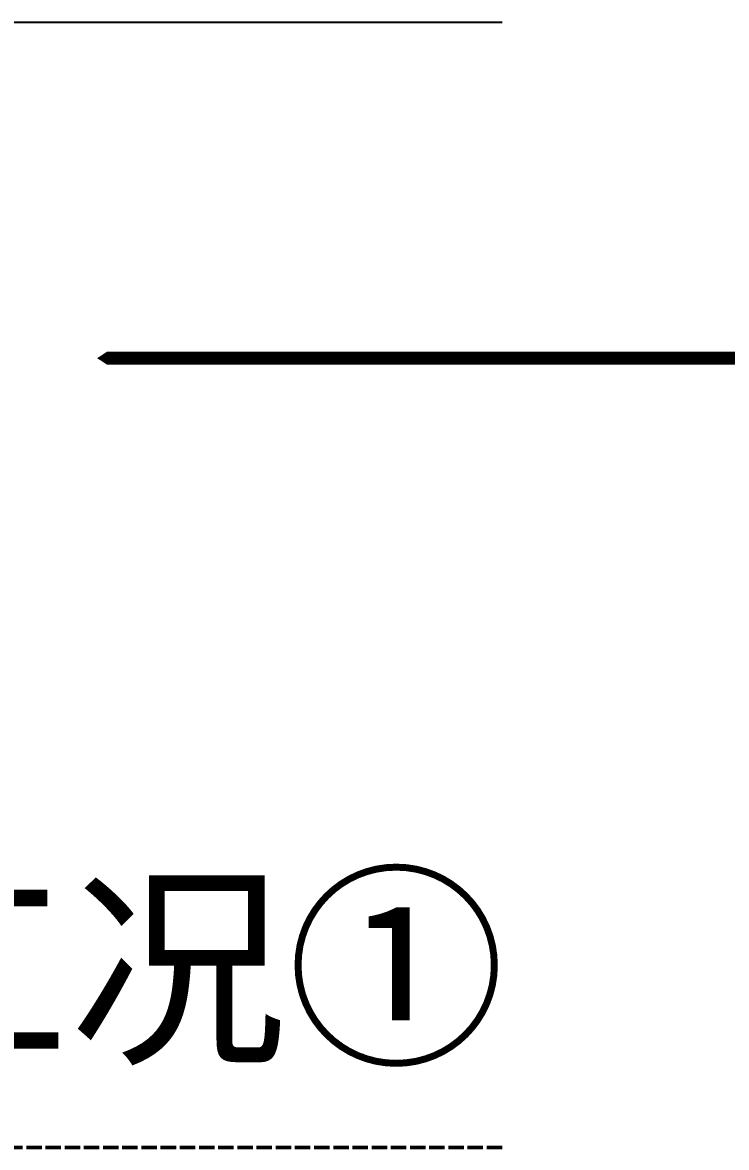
# Model space of a CAD drawing. Header units: millimetres. Extents: x 0 to 119933, y -45162 to 41221.
# Drawn here: x 27478 to 28028, y 1782 to 2662 of the extents above; entities that cross this region are included whole.
import ezdxf

# ---------------------------------------------------------------- set-up
doc = ezdxf.new("R2010")
doc.units = ezdxf.units.MM
doc.linetypes.add('ACAD_ISO02W100', pattern=[15, 12, -3])
doc.layers.get('DEFPOINTS').update_dxf_attribs({"color": 166})
doc.layers.add('F_CONC', color=7, linetype='Continuous')
doc.layers.add('F_DASH', color=8, linetype='ACAD_ISO02W100')
doc.styles.get("Standard").update_dxf_attribs({"font": 'arial.ttf'})

msp = doc.modelspace()

# ---------------------------------------------------------------- linework, layer by layer
at = {"layer": 'DEFPOINTS', "color": 1, "elevation": -0.82}
for points in [[(27930.83, 2399.75, 10, 10, 0), (27612.41, 2399.75, 100, 0, 0), (27536.04, 2399.75, 0, 0, 0)], [(27930.83, 2399.75, 10, 10, 0), (28249.25, 2399.75, 100, 0, 0), (28325.62, 2399.75, 0, 0, 0)]]:
    msp.add_lwpolyline(points, format="xyseb", dxfattribs=at)
at = {"layer": 'F_CONC', "color": 5, "elevation": 0.86}
msp.add_lwpolyline([(27852.71, 2662.32), (27121.18, 2662.32), (27121.18, 2662.32), (27121.18, 2662.32), (27121.18, 2662.32), (27121.18, 2662.32), (26363.59, 2662.32)], dxfattribs=at)
at = {"layer": 'F_DASH', "lineweight": 50}
msp.add_line((27852.71, 1782.32, 0.86), (26363.59, 1782.32, 0.86), dxfattribs=at)

# ---------------------------------------------------------------- texts
at = {"layer": 'DEFPOINTS', "color": 6, "insert": (27343.6, 1985.09, 0.03), "char_height": 125, "attachment_point": 1}
msp.add_mtext_dynamic_manual_height_columns('{\\fSimSun|b0|i0|c134|p2;工况①}', width=557.4862, gutter_width=625, heights=[0], dxfattribs=at)

doc.saveas('drawing.dxf')
